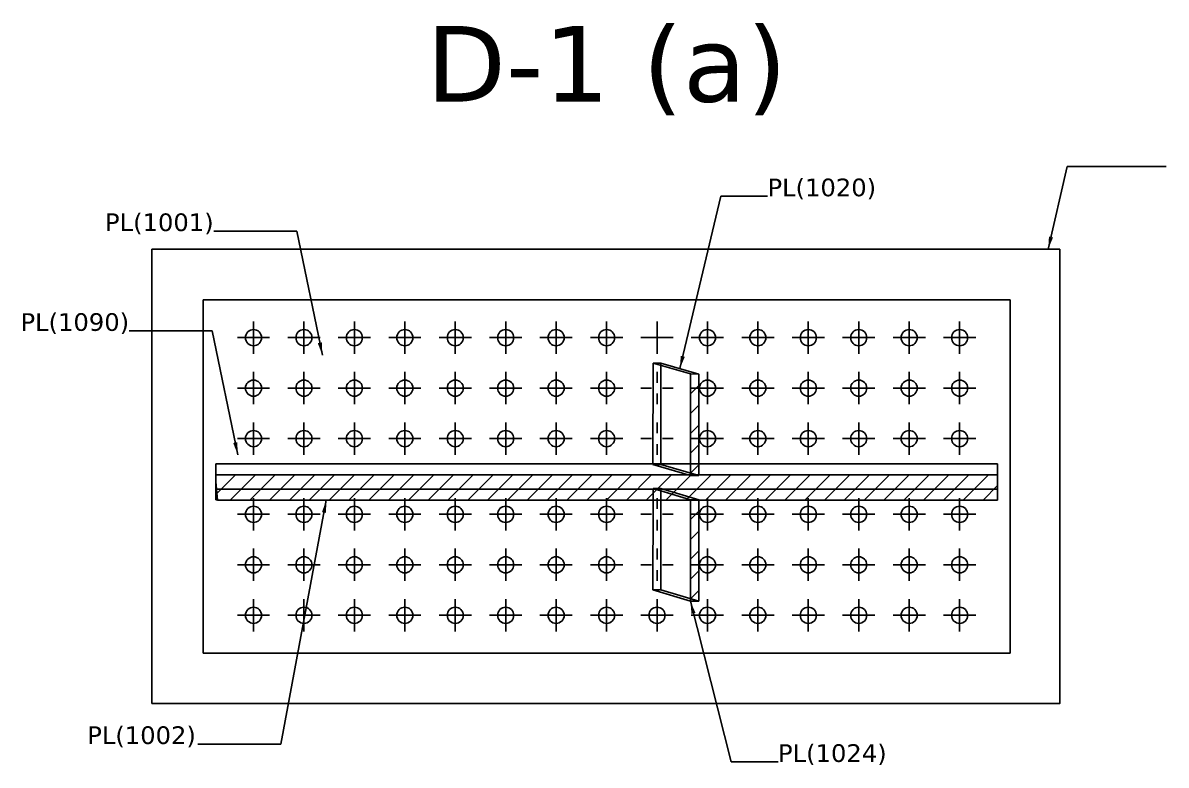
# Model space of a CAD drawing. Header units: millimetres. Extents: x 1541 to 289025, y -12015 to 47026.
# Drawn here: x 1541 to 6075, y 10442 to 13383 of the extents above; entities that cross this region are included whole.
import ezdxf
from ezdxf.enums import TextEntityAlignment as Align

# ---------------------------------------------------------------- set-up
doc = ezdxf.new("R2010")
doc.units = ezdxf.units.MM
doc.header["$LTSCALE"] = 0.1
doc.linetypes.add('DXK_LINE_DOT4', pattern=[0.9408, 0.4704, -0.4704])
doc.layers.get('0').update_dxf_attribs({"color": 255})
for name, color, linetype in [('CONCRETO', 2, 'Continuous'), ('COTAS', 8, 'Continuous'), ('PERNOS', 3, 'Continuous'), ('PLATINA', 5, 'Continuous'), ('TEXTO GENERAL', 3, 'Continuous'), ('TEXTO GENRAL', 3, 'Continuous')]:
    doc.layers.add(name, color=color, linetype=linetype)
doc.styles.add('CNI_COTAS', font='romans.shx', dxfattribs={"width": 0.8})
doc.styles.add('TEXTO GENERAL', font='verdana.ttf', dxfattribs={"height": 0.9})
doc.styles.add('VERDANA', font='verdana.ttf')
doc.dimstyles.new('1.4', dxfattribs={"dimscale": 0, "dimtxt": 70, "dimasz": 50, "dimexe": 4, "dimexo": 4, "dimgap": 15, "dimtad": 1, "dimdec": 0, "dimzin": 4, "dimdsep": 46, "dimtxsty": 'CNI_COTAS', "dimcen": 0, "dimclrd": 256, "dimclrt": 3, "dimadec": 0, "dimazin": 0, "dimtfac": 1, "dimtdec": 0, "dimtmove": 2, "dimatfit": 0, "dimfxl": 0.05, "dimtolj": 1, "dimtzin": 0, "dimarcsym": 0})

# ---------------------------------------------------------------- blocks, each defined once
blk = doc.blocks.new('Part-25548722-14612 - 14609')
at = {"color": 7, "linetype": 'Continuous'}
for p, q in [((27493.2, 1910.6), (24293.2, 1910.6)), ((24293.2, 1910.6), (24293.2, 510.6)), ((27493.2, 510.6), (27493.2, 1910.6)), ((24293.2, 510.6), (27493.2, 510.6))]:
    blk.add_line(p, q, dxfattribs=at)
blk = doc.blocks.new('A$Cabe98760')
at = {"linetype": 'Continuous'}
h = blk.add_hatch(dxfattribs=at)
h.set_pattern_fill('', scale=17.5, style=0, pattern_type=0)
h.set_pattern_definition([(45, (4188.43, 11991.88), (-39.289, 39.289), [])])
h.paths.add_polyline_path([(4221.9, 11991), (4188.4, 11991.9), (4188.3, 11590.2), (4221.8, 11589.4)])
h = blk.add_hatch(dxfattribs=at)
h.set_pattern_fill('', scale=17.5, style=0, pattern_type=0)
h.set_pattern_definition([(45, (2306.05, 11592.46), (-39.2886, 39.2886), [])])
h.paths.add_polyline_path([(5406, 11592.5), (2306, 11592.5), (2306, 11564), (2312.6, 11492.1), (5406, 11492.1)])
h = blk.add_hatch(dxfattribs=at)
h.set_pattern_fill('', scale=17.5, style=0, pattern_type=0)
h.set_pattern_definition([(45, (4188.29, 11493.4), (-39.289, 39.289), [])])
h.paths.add_polyline_path([(4221.7, 11492.6), (4188.3, 11493.4), (4188.3, 11091.9), (4221.7, 11091.1)])
at = {"color": 3, "linetype": 'Continuous'}
for p, q in [((2456, 12199.7), (2456, 12071.7)), ((2656, 12199.7), (2656, 12071.7)), ((2856, 12199.7), (2856, 12071.7)), ((3056, 12199.7), (3056, 12071.7)), ((3256, 12199.7), (3256, 12071.7)), ((3456, 12199.7), (3456, 12071.7)), ((3656, 12199.7), (3656, 12071.7)), ((3856, 12199.7), (3856, 12071.7)), ((4056, 12199.7), (4056, 12071.7)), ((4256, 12199.7), (4256, 12071.7)), ((4456, 12199.7), (4456, 12071.7)), ((4656, 12199.7), (4656, 12071.7)), ((4856, 12199.7), (4856, 12071.7)), ((5056, 12199.7), (5056, 12071.7)), ((5256, 12199.7), (5256, 12071.7)), ((2520, 12135.7), (2392, 12135.7)), ((2720, 12135.7), (2592, 12135.7)), ((2920, 12135.7), (2792, 12135.7)), ((3120, 12135.7), (2992, 12135.7)), ((3320, 12135.7), (3192, 12135.7)), ((3520, 12135.7), (3392, 12135.7)), ((3720, 12135.7), (3592, 12135.7)), ((3920, 12135.7), (3792, 12135.7)), ((4120, 12135.7), (3992, 12135.7)), ((4320, 12135.7), (4192, 12135.7)), ((4520, 12135.7), (4392, 12135.7)), ((4720, 12135.7), (4592, 12135.7)), ((4920, 12135.7), (4792, 12135.7)), ((5120, 12135.7), (4992, 12135.7)), ((5320, 12135.7), (5192, 12135.7)), ((2456, 11999.7), (2456, 11871.7)), ((2656, 11999.7), (2656, 11871.7)), ((2856, 11999.7), (2856, 11871.7)), ((3056, 11999.7), (3056, 11871.7)), ((3256, 11999.7), (3256, 11871.7)), ((3456, 11999.7), (3456, 11871.7)), ((3656, 11999.7), (3656, 11871.7)), ((3856, 11999.7), (3856, 11871.7)), ((4056, 11999.7), (4056, 11957)), ((4256, 11999.7), (4256, 11871.7)), ((4456, 11999.7), (4456, 11871.7)), ((4656, 11999.7), (4656, 11871.7)), ((4856, 11999.7), (4856, 11871.7)), ((5056, 11999.7), (5056, 11871.7)), ((5256, 11999.7), (5256, 11871.7)), ((2520, 11935.7), (2392, 11935.7)), ((2720, 11935.7), (2592, 11935.7)), ((2920, 11935.7), (2792, 11935.7)), ((3120, 11935.7), (2992, 11935.7)), ((3320, 11935.7), (3192, 11935.7)), ((3520, 11935.7), (3392, 11935.7)), ((3720, 11935.7), (3592, 11935.7)), ((3920, 11935.7), (3792, 11935.7)), ((3992, 11935.7), (4034.7, 11935.7)), ((4120, 11935.7), (4077.4, 11935.7)), ((4320, 11935.7), (4192, 11935.7)), ((4520, 11935.7), (4392, 11935.7)), ((4720, 11935.7), (4592, 11935.7)), ((4920, 11935.7), (4792, 11935.7)), ((5120, 11935.7), (4992, 11935.7)), ((5320, 11935.7), (5192, 11935.7)), ((4056, 11871.7), (4056, 11914.3)), ((2456, 11799.7), (2456, 11671.7)), ((2656, 11799.7), (2656, 11671.7)), ((2856, 11799.7), (2856, 11671.7)), ((3056, 11799.7), (3056, 11671.7)), ((3256, 11799.7), (3256, 11671.7)), ((3456, 11799.7), (3456, 11671.7)), ((3656, 11799.7), (3656, 11671.7)), ((3856, 11799.7), (3856, 11671.7)), ((4056, 11799.7), (4056, 11757)), ((4256, 11799.7), (4256, 11671.7)), ((4456, 11799.7), (4456, 11671.7)), ((4656, 11799.7), (4656, 11671.7)), ((4856, 11799.7), (4856, 11671.7)), ((5056, 11799.7), (5056, 11671.7)), ((5256, 11799.7), (5256, 11671.7)), ((2520, 11735.7), (2392, 11735.7)), ((2720, 11735.7), (2592, 11735.7)), ((2920, 11735.7), (2792, 11735.7)), ((3120, 11735.7), (2992, 11735.7)), ((3320, 11735.7), (3192, 11735.7)), ((3520, 11735.7), (3392, 11735.7)), ((3720, 11735.7), (3592, 11735.7)), ((3920, 11735.7), (3792, 11735.7)), ((3992, 11735.7), (4034.7, 11735.7)), ((4056, 11671.7), (4056, 11714.3)), ((4120, 11735.7), (4077.4, 11735.7)), ((4320, 11735.7), (4192, 11735.7)), ((4520, 11735.7), (4392, 11735.7)), ((4720, 11735.7), (4592, 11735.7)), ((4920, 11735.7), (4792, 11735.7)), ((5120, 11735.7), (4992, 11735.7)), ((5320, 11735.7), (5192, 11735.7)), ((2456, 11499.7), (2456, 11371.7)), ((2656, 11499.7), (2656, 11371.7)), ((2856, 11499.7), (2856, 11371.7)), ((3056, 11499.7), (3056, 11371.7)), ((3256, 11499.7), (3256, 11371.7)), ((3456, 11499.7), (3456, 11371.7)), ((3656, 11499.7), (3656, 11371.7)), ((3856, 11499.7), (3856, 11371.7)), ((4056, 11499.7), (4056, 11457)), ((4256, 11499.7), (4256, 11371.7)), ((4456, 11499.7), (4456, 11371.7)), ((4656, 11499.7), (4656, 11371.7)), ((4856, 11499.7), (4856, 11371.7)), ((5056, 11499.7), (5056, 11371.7)), ((5256, 11499.7), (5256, 11371.7)), ((2520, 11435.7), (2392, 11435.7)), ((2720, 11435.7), (2592, 11435.7)), ((2920, 11435.7), (2792, 11435.7)), ((3120, 11435.7), (2992, 11435.7)), ((3320, 11435.7), (3192, 11435.7)), ((3520, 11435.7), (3392, 11435.7)), ((3720, 11435.7), (3592, 11435.7)), ((3920, 11435.7), (3792, 11435.7)), ((3992, 11435.7), (4034.7, 11435.7)), ((4120, 11435.7), (4077.4, 11435.7)), ((4320, 11435.7), (4192, 11435.7)), ((4520, 11435.7), (4392, 11435.7)), ((4720, 11435.7), (4592, 11435.7)), ((4920, 11435.7), (4792, 11435.7)), ((5120, 11435.7), (4992, 11435.7)), ((5320, 11435.7), (5192, 11435.7)), ((4056, 11371.7), (4056, 11414.3)), ((2456, 11299.7), (2456, 11171.7)), ((2656, 11299.7), (2656, 11171.7)), ((2856, 11299.7), (2856, 11171.7)), ((3056, 11299.7), (3056, 11171.7)), ((3256, 11299.7), (3256, 11171.7)), ((3456, 11299.7), (3456, 11171.7)), ((3656, 11299.7), (3656, 11171.7)), ((3856, 11299.7), (3856, 11171.7)), ((4056, 11299.7), (4056, 11257)), ((4256, 11299.7), (4256, 11171.7)), ((4456, 11299.7), (4456, 11171.7)), ((4656, 11299.7), (4656, 11171.7)), ((4856, 11299.7), (4856, 11171.7)), ((5056, 11299.7), (5056, 11171.7)), ((5256, 11299.7), (5256, 11171.7)), ((2520, 11235.7), (2392, 11235.7)), ((2720, 11235.7), (2592, 11235.7)), ((2920, 11235.7), (2792, 11235.7)), ((3120, 11235.7), (2992, 11235.7)), ((3320, 11235.7), (3192, 11235.7)), ((3520, 11235.7), (3392, 11235.7)), ((3720, 11235.7), (3592, 11235.7)), ((3920, 11235.7), (3792, 11235.7)), ((3992, 11235.7), (4034.7, 11235.7)), ((4056, 11171.7), (4056, 11214.3)), ((4120, 11235.7), (4077.4, 11235.7)), ((4320, 11235.7), (4192, 11235.7)), ((4520, 11235.7), (4392, 11235.7)), ((4720, 11235.7), (4592, 11235.7)), ((4920, 11235.7), (4792, 11235.7)), ((5120, 11235.7), (4992, 11235.7)), ((5320, 11235.7), (5192, 11235.7)), ((2456, 11099.7), (2456, 10971.7)), ((2656, 11099.7), (2656, 10971.7)), ((2856, 11099.7), (2856, 10971.7)), ((3056, 11099.7), (3056, 10971.7)), ((3256, 11099.7), (3256, 10971.7)), ((3456, 11099.7), (3456, 10971.7)), ((3656, 11099.7), (3656, 10971.7)), ((3856, 11099.7), (3856, 10971.7)), ((4056, 11099.7), (4056, 10971.7)), ((4256, 11099.7), (4256, 10971.7)), ((4456, 11099.7), (4456, 10971.7)), ((4656, 11099.7), (4656, 10971.7)), ((4856, 11099.7), (4856, 10971.7)), ((5056, 11099.7), (5056, 10971.7)), ((5256, 11099.7), (5256, 10971.7)), ((2520, 11035.7), (2392, 11035.7)), ((2720, 11035.7), (2592, 11035.7)), ((2920, 11035.7), (2792, 11035.7)), ((3120, 11035.7), (2992, 11035.7)), ((3320, 11035.7), (3192, 11035.7)), ((3520, 11035.7), (3392, 11035.7)), ((3720, 11035.7), (3592, 11035.7)), ((3920, 11035.7), (3792, 11035.7)), ((4120, 11035.7), (3992, 11035.7)), ((4320, 11035.7), (4192, 11035.7)), ((4520, 11035.7), (4392, 11035.7)), ((4720, 11035.7), (4592, 11035.7)), ((4920, 11035.7), (4792, 11035.7)), ((5120, 11035.7), (4992, 11035.7)), ((5320, 11035.7), (5192, 11035.7))]:
    blk.add_line(p, q, dxfattribs=at)
at = {"color": 7, "linetype": 'DXK_LINE_DOT4'}
blk.add_line((5406, 11592.5), (5406, 11492.1), dxfattribs=at)
at = {"layer": 'CONCRETO', "linetype": 'Continuous'}
blk.add_lwpolyline([(2053.3, 10685.7), (5653.3, 10685.7), (5653.3, 12485.7), (2053.3, 12485.7)], close=True, dxfattribs=at)
at = {"layer": 'PERNOS', "ltscale": 3}
for centre in [(2456, 12135.7), (2656, 12135.7), (2856, 12135.7), (3056, 12135.7), (3256, 12135.7), (3456, 12135.7), (3656, 12135.7), (3856, 12135.7), (4256, 12135.7), (4456, 12135.7), (4656, 12135.7), (4856, 12135.7), (5056, 12135.7), (5256, 12135.7), (2456, 11935.7), (2656, 11935.7), (2856, 11935.7), (3056, 11935.7), (3256, 11935.7), (3456, 11935.7), (3656, 11935.7), (3856, 11935.7), (4256, 11935.7), (4456, 11935.7), (4656, 11935.7), (4856, 11935.7), (5056, 11935.7), (5256, 11935.7), (2456, 11735.7), (2656, 11735.7), (2856, 11735.7), (3056, 11735.7), (3256, 11735.7), (3456, 11735.7), (3656, 11735.7), (3856, 11735.7), (4256, 11735.7), (4456, 11735.7), (4656, 11735.7), (4856, 11735.7), (5056, 11735.7), (5256, 11735.7), (2456, 11435.7), (2656, 11435.7), (2856, 11435.7), (3056, 11435.7), (3256, 11435.7), (3456, 11435.7), (3656, 11435.7), (3856, 11435.7), (4256, 11435.7), (4456, 11435.7), (4656, 11435.7), (4856, 11435.7), (5056, 11435.7), (5256, 11435.7), (2456, 11235.7), (2656, 11235.7), (2856, 11235.7), (3056, 11235.7), (3256, 11235.7), (3456, 11235.7), (3656, 11235.7), (3856, 11235.7), (4256, 11235.7), (4456, 11235.7), (4656, 11235.7), (4856, 11235.7), (5056, 11235.7), (5256, 11235.7), (2456, 11035.7), (2656, 11035.7), (2856, 11035.7), (3056, 11035.7), (3256, 11035.7), (3456, 11035.7), (3656, 11035.7), (3856, 11035.7), (4056, 11035.7), (4256, 11035.7), (4456, 11035.7), (4656, 11035.7), (4856, 11035.7), (5056, 11035.7), (5256, 11035.7)]:
    blk.add_circle(centre, 32, dxfattribs=at)
at = {"layer": 'PLATINA', "linetype": 'Continuous'}
for p, q in [((5456, 12285.7), (2256, 12285.7)), ((2256, 12285.7), (2256, 10885.7)), ((5456, 10885.7), (5456, 12285.7)), ((4040.9, 12035.1), (4040, 11634.9)), ((4188.4, 11991.9), (4040.9, 12035.1)), ((4040.9, 12035.1), (4071.5, 12035.1)), ((4071.5, 12035.1), (4070.6, 11633.6)), ((4071.5, 12035.1), (4221.9, 11991)), ((4188.4, 11991.9), (4188.3, 11590.2)), ((4221.9, 11991), (4188.4, 11991.9)), ((4221.8, 11589.4), (4221.9, 11991)), ((2306, 11635.5), (2306, 11592.5)), ((4040, 11635.5), (2306, 11635.5)), ((4221.8, 11635.5), (4040, 11635.5)), ((4040, 11634.9), (4040, 11633.6)), ((4040, 11633.6), (4070.6, 11633.6)), ((4040, 11633.6), (4188.3, 11590.2)), ((4070.6, 11633.6), (4221.8, 11589.4)), ((5406, 11635.5), (4221.8, 11635.5)), ((5406, 11635.5), (5406, 11592.5)), ((2306, 11592.5), (2306, 11564)), ((2306, 11592.5), (5406, 11592.5)), ((2306, 11592.5), (2306, 11564)), ((2306, 11492.6), (2306, 11564)), ((2306, 11564), (2312.6, 11492.1)), ((4188.3, 11590.2), (4221.8, 11589.4)), ((5406, 11592.5), (5406, 11492.1)), ((2306, 11535.9), (5406, 11535.9)), ((4040.8, 11537.5), (4040.7, 11492.1)), ((4188.3, 11493.4), (4040.8, 11537.5)), ((4040.8, 11537.5), (4071.4, 11537.5)), ((4071.4, 11537.5), (4070.6, 11136.2)), ((4071.4, 11537.5), (4221.7, 11492.6)), ((2312.6, 11492.1), (2306, 11492.6)), ((5406, 11492.1), (2312.6, 11492.1)), ((4040.7, 11492.1), (4040, 11136.2)), ((4221.7, 11492.6), (4188.3, 11493.4)), ((4188.3, 11493.4), (4188.3, 11091.9)), ((4221.7, 11091.1), (4221.7, 11492.6)), ((4040, 11136.2), (4188.3, 11091.9)), ((4040, 11136.2), (4070.6, 11136.2)), ((4070.6, 11136.2), (4221.7, 11091.1)), ((4188.3, 11091.9), (4221.7, 11091.1)), ((2256, 10885.7), (5456, 10885.7))]:
    blk.add_line(p, q, dxfattribs=at)
blk.add_blockref('Part-25548722-14612 - 14609', (-22037.2, 10375))
at = {"layer": 'TEXTO GENERAL', "color": 3, "style": 'VERDANA'}
for s, p in [('PL(1020)', (4494.1, 12695.9)), ('PL(1001)', (1867.2, 12557.9)), ('PL(1090)', (1532, 12162.6)), ('PL(1002)', (1796.7, 10525.8)), ('PL(1024)', (4535.9, 10454.8))]:
    blk.add_text(s, height=70, dxfattribs=at).set_placement(p)
at = {"layer": 'TEXTO GENRAL', "color": 3, "style": 'TEXTO GENERAL'}
blk.add_text('D-1 (a)', height=300, dxfattribs=at).set_placement((3856, 13220.5), align=Align.MIDDLE_CENTER)
at = {"layer": 'COTAS'}
for points in [[(5607.1, 12485.7), (5682.3, 12814.4), (6074.9, 12814.4)], [(4146.7, 12013.1), (4308.8, 12695.9), (4494.1, 12695.9)], [(2729, 12066.3), (2627.9, 12557.9), (2298.5, 12557.9)], [(2393.7, 11671), (2292.6, 12162.6), (1963.2, 12162.6)], [(2744.7, 11492.1), (2564.2, 10525.8), (2234.8, 10525.8)], [(4188.3, 11091.9), (4350.6, 10454.8), (4535.9, 10454.8)]]:
    blk.add_leader(points, dimstyle='1.4', override={"dimscale": 1, "dimtad": 0}, dxfattribs=at)

msp = doc.modelspace()

# ---------------------------------------------------------------- block references
at = {"layer": 'COTAS'}
msp.add_blockref('A$Cabe98760', (0, 0), dxfattribs=at)

doc.saveas('drawing.dxf')
